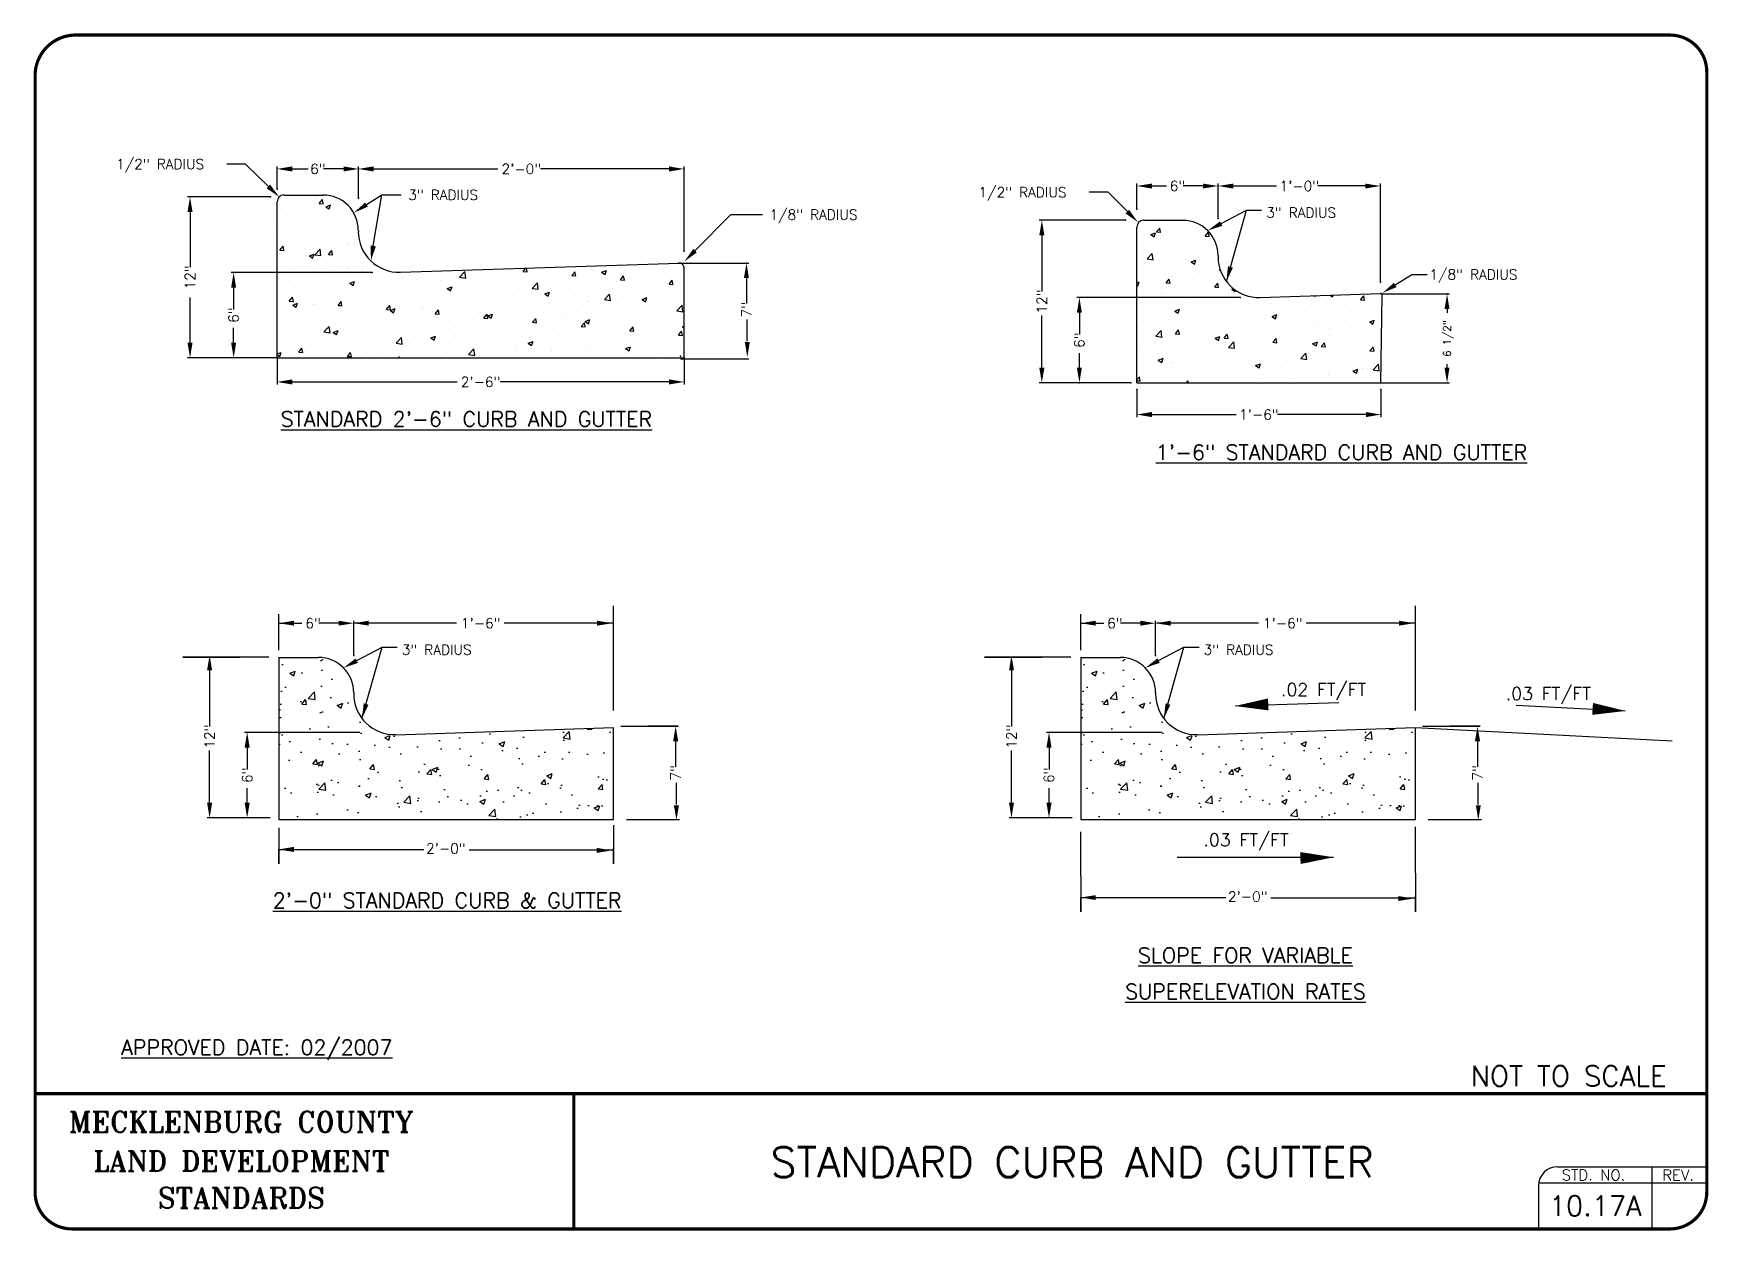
# Model space of a CAD drawing. Header units: feet. Extents: x 0 to 10.5, y 0 to 7.5.
import ezdxf
from ezdxf.enums import TextEntityAlignment as Align

# ---------------------------------------------------------------- set-up
doc = ezdxf.new("R2010")
doc.units = ezdxf.units.FT
doc.header["$LTSCALE"] = 0.5
doc.header["$MEASUREMENT"] = 0
doc.layers.get('0').update_dxf_attribs({"linetype": 'CONTINUOUS'})
doc.layers.add('BORDER', color=4, linetype='CONTINUOUS')
doc.layers.add('MECK-DETAIL', color=7, linetype='CONTINUOUS')
doc.styles.add('ROMANS', font='romans', dxfattribs={"height": 2})
doc.styles.add('ROMANT', font='romant')

# ---------------------------------------------------------------- blocks, each defined once
blk = doc.blocks.new('*X1')
at = {"color": 0}
for p, q in [((-38.171, -99.467), (-38.171, -99.467)), ((-38.137, -99.554), (-38.102, -99.541)), ((-38.124, -99.461), (-38.124, -99.461)), ((-38.113, -99.571), (-38.102, -99.541)), ((-38.094, -99.535), (-38.07, -99.506)), ((-38.094, -99.535), (-38.064, -99.537)), ((-38.065, -99.537), (-38.07, -99.506)), ((-37.994, -99.529), (-37.994, -99.529)), ((-37.857, -99.472), (-37.857, -99.472)), ((-37.736, -99.566), (-37.712, -99.537)), ((-37.706, -99.568), (-37.712, -99.537)), ((-38.137, -99.554), (-38.112, -99.571)), ((-38.113, -99.639), (-38.113, -99.639)), ((-38.069, -99.586), (-38.069, -99.586)), ((-38.062, -99.659), (-38.062, -99.659)), ((-37.874, -99.639), (-37.874, -99.639)), ((-37.816, -99.554), (-37.816, -99.554)), ((-37.797, -99.598), (-37.797, -99.598)), ((-37.795, -99.67), (-37.795, -99.67)), ((-37.736, -99.566), (-37.706, -99.569)), ((-38.166, -99.689), (-38.166, -99.689)), ((-38.165, -99.734), (-38.126, -99.693)), ((-38.165, -99.734), (-38.121, -99.74)), ((-38.121, -99.74), (-38.126, -99.693)), ((-38.075, -99.753), (-38.075, -99.753)), ((-37.839, -99.755), (-37.804, -99.742)), ((-37.839, -99.755), (-37.814, -99.772)), ((-37.823, -99.721), (-37.823, -99.721)), ((-37.814, -99.772), (-37.804, -99.742)), ((-37.803, -99.778), (-37.803, -99.778)), ((-38.24, -99.91), (-38.224, -99.903)), ((-38.234, -99.933), (-38.224, -99.903)), ((-38.159, -99.914), (-38.159, -99.914)), ((-38.025, -99.911), (-38.001, -99.882)), ((-38.025, -99.911), (-37.995, -99.913)), ((-37.995, -99.913), (-38.001, -99.882)), ((-37.975, -99.864), (-37.975, -99.864)), ((-37.928, -99.795), (-37.928, -99.795)), ((-37.829, -99.887), (-37.829, -99.887)), ((-37.683, -99.814), (-37.683, -99.814)), ((-37.666, -99.942), (-37.642, -99.913)), ((-37.637, -99.945), (-37.642, -99.913)), ((-37.632, -99.816), (-37.626, -99.811)), ((-37.632, -99.816), (-37.624, -99.818)), ((-38.24, -99.929), (-38.234, -99.933)), ((-38.081, -99.919), (-38.081, -99.919)), ((-38.06, -99.992), (-38.06, -99.992)), ((-38.054, -99.982), (-38.054, -99.982)), ((-37.935, -99.976), (-37.935, -99.976)), ((-37.892, -99.926), (-37.892, -99.926)), ((-37.787, -99.993), (-37.787, -99.993)), ((-37.745, -99.951), (-37.745, -99.951)), ((-37.666, -99.942), (-37.636, -99.945)), ((-37.625, -99.937), (-37.625, -99.937)), ((-37.575, -100.016), (-37.575, -100.016)), ((-37.54, -99.957), (-37.529, -99.952)), ((-37.54, -99.957), (-37.516, -99.974)), ((-37.52, -100.004), (-37.52, -100.004)), ((-37.516, -99.973), (-37.513, -99.965)), ((-37.12, -100.012), (-37.12, -100.012)), ((-36.986, -100.027), (-36.986, -100.027)), ((-36.941, -100.005), (-36.919, -100.007)), ((-36.931, -100.023), (-36.931, -100.023)), ((-36.919, -100.007), (-36.92, -100.005)), ((-36.815, -100.001), (-36.797, -100.014)), ((-36.806, -100.007), (-36.806, -100.007)), ((-36.797, -100.014), (-36.793, -100.001)), ((-36.719, -100.038), (-36.719, -100.038)), ((-36.59, -100.036), (-36.566, -100.007)), ((-36.59, -100.036), (-36.561, -100.039)), ((-36.561, -100.039), (-36.566, -100.007)), ((-38.087, -100.086), (-38.087, -100.086)), ((-37.995, -100.162), (-37.995, -100.162)), ((-37.961, -100.118), (-37.926, -100.105)), ((-37.961, -100.118), (-37.936, -100.135)), ((-37.936, -100.135), (-37.926, -100.105)), ((-37.877, -100.148), (-37.877, -100.148)), ((-37.835, -100.054), (-37.835, -100.054)), ((-37.704, -100.112), (-37.704, -100.112)), ((-37.561, -100.106), (-37.561, -100.106)), ((-37.436, -100.09), (-37.436, -100.09)), ((-37.412, -100.062), (-37.412, -100.062)), ((-37.324, -100.147), (-37.324, -100.147)), ((-37.247, -100.065), (-37.247, -100.065)), ((-37.242, -100.158), (-37.207, -100.145)), ((-37.242, -100.158), (-37.217, -100.175)), ((-37.217, -100.175), (-37.207, -100.145)), ((-37.072, -100.115), (-37.072, -100.115)), ((-37.001, -100.122), (-37.001, -100.122)), ((-36.812, -100.078), (-36.812, -100.078)), ((-36.709, -100.072), (-36.709, -100.072)), ((-36.555, -100.043), (-36.555, -100.043)), ((-36.452, -100.049), (-36.452, -100.049)), ((-38.192, -100.189), (-38.192, -100.189)), ((-38.099, -100.303), (-38.06, -100.263)), ((-38.093, -100.252), (-38.093, -100.252)), ((-38.066, -100.173), (-38.066, -100.173)), ((-38.055, -100.31), (-38.06, -100.263)), ((-37.992, -100.18), (-37.992, -100.18)), ((-37.956, -100.287), (-37.932, -100.258)), ((-37.956, -100.287), (-37.926, -100.289)), ((-37.926, -100.289), (-37.932, -100.258)), ((-37.875, -100.272), (-37.875, -100.272)), ((-37.841, -100.22), (-37.841, -100.22)), ((-37.725, -100.191), (-37.725, -100.191)), ((-37.584, -100.222), (-37.584, -100.222)), ((-37.581, -100.183), (-37.581, -100.183)), ((-37.568, -100.287), (-37.568, -100.287)), ((-37.458, -100.202), (-37.458, -100.202)), ((-37.378, -100.262), (-37.378, -100.262)), ((-37.292, -100.172), (-37.292, -100.172)), ((-37.191, -100.214), (-37.191, -100.214)), ((-37.078, -100.282), (-37.078, -100.282)), ((-37.062, -100.221), (-37.062, -100.221)), ((-36.937, -100.204), (-36.937, -100.204)), ((-36.924, -100.225), (-36.924, -100.225)), ((-36.818, -100.244), (-36.818, -100.244)), ((-36.748, -100.179), (-36.748, -100.179)), ((-36.657, -100.236), (-36.657, -100.236)), ((-36.561, -100.209), (-36.561, -100.209)), ((-36.523, -100.198), (-36.488, -100.185)), ((-36.523, -100.198), (-36.499, -100.215)), ((-36.518, -100.247), (-36.518, -100.247)), ((-36.499, -100.215), (-36.489, -100.185)), ((-38.198, -100.37), (-38.198, -100.37)), ((-38.167, -100.322), (-38.167, -100.322)), ((-38.099, -100.303), (-38.054, -100.31)), ((-38.009, -100.345), (-38.009, -100.345)), ((-37.847, -100.387), (-37.847, -100.387)), ((-37.693, -100.303), (-37.693, -100.303)), ((-37.662, -100.319), (-37.627, -100.306)), ((-37.662, -100.319), (-37.637, -100.336)), ((-37.637, -100.336), (-37.627, -100.306)), ((-37.597, -100.318), (-37.573, -100.289)), ((-37.597, -100.318), (-37.567, -100.321)), ((-37.587, -100.349), (-37.587, -100.349)), ((-37.567, -100.321), (-37.573, -100.289)), ((-37.565, -100.386), (-37.526, -100.346)), ((-37.565, -100.386), (-37.521, -100.393)), ((-37.521, -100.393), (-37.526, -100.346)), ((-37.393, -100.397), (-37.393, -100.397)), ((-37.33, -100.314), (-37.33, -100.314)), ((-37.238, -100.349), (-37.214, -100.321)), ((-37.238, -100.349), (-37.208, -100.352)), ((-37.209, -100.352), (-37.214, -100.321)), ((-37.101, -100.347), (-37.101, -100.347)), ((-37.069, -100.401), (-37.069, -100.401)), ((-36.944, -100.359), (-36.909, -100.346)), ((-36.944, -100.359), (-36.919, -100.376)), ((-36.919, -100.376), (-36.909, -100.346)), ((-36.88, -100.381), (-36.856, -100.352)), ((-36.88, -100.381), (-36.85, -100.383)), ((-36.879, -100.376), (-36.879, -100.376)), ((-36.85, -100.383), (-36.856, -100.352)), ((-36.824, -100.411), (-36.824, -100.411)), ((-36.81, -100.297), (-36.81, -100.297)), ((-36.568, -100.376), (-36.568, -100.376)), ((-36.564, -100.335), (-36.564, -100.335)), ((-36.521, -100.412), (-36.497, -100.384)), ((-36.521, -100.412), (-36.491, -100.415)), ((-36.491, -100.415), (-36.497, -100.383)), ((-36.438, -100.318), (-36.438, -100.318)), ((-38.099, -100.419), (-38.099, -100.419)), ((-38.089, -100.435), (-38.089, -100.435)), ((-38.082, -100.481), (-38.047, -100.467)), ((-38.082, -100.481), (-38.057, -100.497)), ((-38.057, -100.497), (-38.047, -100.467)), ((-37.983, -100.502), (-37.983, -100.502)), ((-37.976, -100.497), (-37.976, -100.497)), ((-37.824, -100.501), (-37.824, -100.501)), ((-37.822, -100.447), (-37.822, -100.447)), ((-37.717, -100.514), (-37.717, -100.514)), ((-37.699, -100.484), (-37.699, -100.484)), ((-37.684, -100.447), (-37.684, -100.447)), ((-37.593, -100.516), (-37.593, -100.516)), ((-37.555, -100.458), (-37.555, -100.458)), ((-37.51, -100.459), (-37.51, -100.459)), ((-37.45, -100.525), (-37.45, -100.525)), ((-37.364, -100.521), (-37.329, -100.507)), ((-37.364, -100.521), (-37.339, -100.537)), ((-37.339, -100.537), (-37.329, -100.507)), ((-37.337, -100.48), (-37.337, -100.48)), ((-37.288, -100.469), (-37.288, -100.469)), ((-37.194, -100.418), (-37.194, -100.418)), ((-37.084, -100.448), (-37.084, -100.448)), ((-37.032, -100.469), (-36.993, -100.428)), ((-37.032, -100.469), (-36.987, -100.476)), ((-37.021, -100.48), (-37.021, -100.48)), ((-36.987, -100.476), (-36.993, -100.428)), ((-36.754, -100.492), (-36.754, -100.492)), ((-36.695, -100.532), (-36.695, -100.532)), ((-36.57, -100.515), (-36.57, -100.515)), ((-36.498, -100.552), (-36.459, -100.511)), ((-36.487, -100.503), (-36.487, -100.503)), ((-36.454, -100.559), (-36.459, -100.511)), ((-38.24, -100.626), (-38.221, -100.603)), ((-38.24, -100.632), (-38.215, -100.634)), ((-38.215, -100.634), (-38.221, -100.603)), ((-38.14, -100.542), (-38.14, -100.542)), ((-38.105, -100.585), (-38.105, -100.585)), ((-37.874, -100.649), (-37.862, -100.634)), ((-37.86, -100.649), (-37.862, -100.634)), ((-37.853, -100.553), (-37.853, -100.553)), ((-37.343, -100.647), (-37.343, -100.647)), ((-37.325, -100.615), (-37.325, -100.615)), ((-37.2, -100.598), (-37.2, -100.598)), ((-37.183, -100.536), (-37.183, -100.536)), ((-37.122, -100.645), (-37.122, -100.645)), ((-37.09, -100.615), (-37.09, -100.615)), ((-37.011, -100.574), (-37.011, -100.574)), ((-36.916, -100.548), (-36.916, -100.548)), ((-36.83, -100.577), (-36.83, -100.577)), ((-36.83, -100.595), (-36.83, -100.595)), ((-36.649, -100.559), (-36.649, -100.559)), ((-36.645, -100.561), (-36.61, -100.547)), ((-36.645, -100.561), (-36.62, -100.577)), ((-36.62, -100.577), (-36.61, -100.547)), ((-36.574, -100.542), (-36.574, -100.542)), ((-36.539, -100.545), (-36.539, -100.545)), ((-36.498, -100.552), (-36.454, -100.559))]:
    blk.add_line(p, q, dxfattribs=at)
blk = doc.blocks.new('*X0')
at = {"color": 0}
for p, q in [((-38.215, -96.545), (-38.215, -96.545)), ((-38.082, -96.577), (-38.082, -96.577)), ((-37.957, -96.561), (-37.957, -96.561)), ((-37.948, -96.556), (-37.948, -96.556)), ((-37.932, -96.589), (-37.908, -96.56)), ((-37.902, -96.591), (-37.908, -96.56)), ((-38.216, -96.626), (-38.216, -96.626)), ((-37.967, -96.698), (-37.967, -96.698)), ((-37.96, -96.59), (-37.96, -96.59)), ((-37.932, -96.589), (-37.902, -96.591)), ((-37.883, -96.613), (-37.848, -96.6)), ((-37.883, -96.613), (-37.858, -96.63)), ((-37.858, -96.63), (-37.848, -96.6)), ((-38.222, -96.792), (-38.222, -96.792)), ((-38.214, -96.774), (-38.214, -96.774)), ((-38.088, -96.758), (-38.088, -96.758)), ((-38.046, -96.811), (-38.046, -96.811)), ((-37.966, -96.757), (-37.966, -96.757)), ((-37.899, -96.733), (-37.899, -96.733)), ((-37.779, -96.823), (-37.779, -96.823)), ((-37.713, -96.725), (-37.713, -96.725)), ((-38.221, -96.933), (-38.197, -96.905)), ((-38.221, -96.933), (-38.191, -96.936)), ((-38.207, -96.867), (-38.207, -96.867)), ((-38.192, -96.936), (-38.197, -96.904)), ((-38.031, -96.93), (-38.031, -96.93)), ((-37.972, -96.923), (-37.972, -96.923)), ((-37.963, -96.967), (-37.924, -96.927)), ((-37.94, -96.879), (-37.94, -96.879)), ((-37.919, -96.974), (-37.924, -96.927)), ((-37.863, -96.965), (-37.839, -96.936)), ((-37.833, -96.967), (-37.839, -96.936)), ((-37.719, -96.891), (-37.719, -96.891)), ((-37.715, -96.889), (-37.715, -96.889)), ((-37.696, -96.947), (-37.696, -96.947)), ((-37.673, -96.89), (-37.673, -96.89)), ((-38.228, -96.958), (-38.228, -96.958)), ((-38.22, -96.955), (-38.22, -96.955)), ((-38.145, -97.065), (-38.145, -97.065)), ((-38.004, -96.976), (-37.969, -96.963)), ((-38.004, -96.976), (-37.979, -96.993)), ((-37.988, -96.997), (-37.988, -96.997)), ((-37.98, -96.993), (-37.969, -96.963)), ((-37.963, -96.967), (-37.919, -96.974)), ((-37.878, -97.077), (-37.878, -97.077)), ((-37.863, -96.965), (-37.833, -96.967)), ((-37.725, -97.058), (-37.725, -97.058)), ((-37.721, -97.069), (-37.721, -97.069)), ((-37.576, -97.056), (-37.576, -97.056)), ((-37.532, -97.044), (-37.532, -97.044)), ((-36.546, -97.071), (-36.542, -97.073)), ((-36.542, -97.073), (-36.542, -97.07)), ((-36.428, -97.09), (-36.408, -97.066)), ((-36.398, -97.093), (-36.403, -97.066)), ((-36.403, -97.076), (-36.403, -97.076)), ((-35.43, -97.076), (-35.43, -97.076)), ((-38.235, -97.125), (-38.235, -97.125)), ((-38.162, -97.127), (-38.162, -97.127)), ((-38.16, -97.156), (-38.16, -97.156)), ((-37.978, -97.09), (-37.978, -97.09)), ((-37.868, -97.106), (-37.868, -97.106)), ((-37.846, -97.086), (-37.846, -97.086)), ((-37.706, -97.177), (-37.671, -97.164)), ((-37.706, -97.177), (-37.681, -97.194)), ((-37.681, -97.194), (-37.671, -97.164)), ((-37.611, -97.088), (-37.611, -97.088)), ((-37.472, -97.187), (-37.472, -97.187)), ((-37.348, -97.2), (-37.348, -97.2)), ((-37.344, -97.099), (-37.344, -97.099)), ((-37.222, -97.183), (-37.222, -97.183)), ((-37.215, -97.151), (-37.215, -97.151)), ((-37.094, -97.181), (-37.094, -97.181)), ((-37.077, -97.111), (-37.077, -97.111)), ((-37.033, -97.159), (-37.033, -97.159)), ((-36.962, -97.119), (-36.962, -97.119)), ((-36.896, -97.133), (-36.857, -97.092)), ((-36.896, -97.133), (-36.851, -97.14)), ((-36.851, -97.14), (-36.857, -97.092)), ((-36.81, -97.122), (-36.81, -97.122)), ((-36.802, -97.131), (-36.802, -97.131)), ((-36.717, -97.117), (-36.717, -97.117)), ((-36.703, -97.082), (-36.703, -97.082)), ((-36.592, -97.1), (-36.592, -97.1)), ((-36.544, -97.133), (-36.544, -97.133)), ((-36.511, -97.081), (-36.511, -97.081)), ((-36.428, -97.09), (-36.398, -97.093)), ((-36.362, -97.216), (-36.323, -97.175)), ((-36.318, -97.222), (-36.323, -97.175)), ((-36.277, -97.144), (-36.277, -97.144)), ((-36.199, -97.181), (-36.199, -97.181)), ((-36.07, -97.121), (-36.045, -97.093)), ((-36.07, -97.121), (-36.04, -97.124)), ((-36.04, -97.124), (-36.046, -97.093)), ((-36.01, -97.156), (-36.01, -97.156)), ((-35.94, -97.144), (-35.94, -97.144)), ((-35.904, -97.19), (-35.904, -97.19)), ((-35.849, -97.096), (-35.814, -97.083)), ((-35.849, -97.096), (-35.824, -97.113)), ((-35.824, -97.113), (-35.814, -97.083)), ((-35.743, -97.167), (-35.743, -97.167)), ((-35.711, -97.153), (-35.687, -97.124)), ((-35.711, -97.153), (-35.681, -97.155)), ((-35.681, -97.155), (-35.687, -97.124)), ((-35.683, -97.108), (-35.683, -97.108)), ((-35.588, -97.148), (-35.588, -97.148)), ((-35.476, -97.178), (-35.476, -97.178)), ((-35.463, -97.132), (-35.463, -97.132)), ((-35.365, -97.179), (-35.365, -97.179)), ((-35.352, -97.184), (-35.328, -97.156)), ((-35.352, -97.184), (-35.322, -97.187)), ((-35.323, -97.187), (-35.328, -97.155)), ((-35.274, -97.107), (-35.274, -97.107)), ((-38.241, -97.291), (-38.241, -97.291)), ((-38.152, -97.309), (-38.128, -97.281)), ((-38.152, -97.309), (-38.122, -97.312)), ((-38.122, -97.312), (-38.128, -97.281)), ((-37.984, -97.256), (-37.984, -97.256)), ((-37.978, -97.283), (-37.978, -97.283)), ((-37.853, -97.266), (-37.853, -97.266)), ((-37.793, -97.341), (-37.769, -97.312)), ((-37.764, -97.343), (-37.769, -97.312)), ((-37.731, -97.224), (-37.731, -97.224)), ((-37.677, -97.281), (-37.677, -97.281)), ((-37.663, -97.242), (-37.663, -97.242)), ((-37.385, -97.231), (-37.385, -97.231)), ((-37.221, -97.318), (-37.221, -97.318)), ((-36.987, -97.217), (-36.952, -97.204)), ((-36.987, -97.217), (-36.962, -97.234)), ((-36.968, -97.286), (-36.968, -97.286)), ((-36.963, -97.234), (-36.952, -97.204)), ((-36.849, -97.314), (-36.849, -97.314)), ((-36.724, -97.298), (-36.724, -97.298)), ((-36.709, -97.248), (-36.709, -97.248)), ((-36.534, -97.273), (-36.534, -97.273)), ((-36.452, -97.213), (-36.452, -97.213)), ((-36.362, -97.216), (-36.318, -97.222)), ((-36.269, -97.257), (-36.234, -97.244)), ((-36.269, -97.257), (-36.244, -97.274)), ((-36.244, -97.274), (-36.234, -97.244)), ((-36.218, -97.231), (-36.218, -97.231)), ((-36.093, -97.215), (-36.093, -97.215)), ((-35.948, -97.279), (-35.948, -97.279)), ((-35.946, -97.31), (-35.946, -97.31)), ((-35.829, -97.298), (-35.79, -97.258)), ((-35.829, -97.298), (-35.784, -97.305)), ((-35.784, -97.305), (-35.79, -97.258)), ((-35.689, -97.275), (-35.689, -97.275)), ((-35.657, -97.229), (-35.657, -97.229)), ((-35.55, -97.298), (-35.515, -97.284)), ((-35.55, -97.298), (-35.525, -97.314)), ((-35.525, -97.314), (-35.515, -97.284)), ((-35.437, -97.243), (-35.437, -97.243)), ((-35.405, -97.304), (-35.405, -97.304)), ((-35.245, -97.289), (-35.245, -97.289)), ((-38.137, -97.388), (-38.137, -97.388)), ((-38.126, -97.339), (-38.091, -97.325)), ((-38.126, -97.339), (-38.101, -97.355)), ((-38.101, -97.355), (-38.091, -97.325)), ((-37.99, -97.423), (-37.99, -97.423)), ((-37.975, -97.332), (-37.975, -97.332)), ((-37.969, -97.331), (-37.969, -97.331)), ((-37.87, -97.399), (-37.87, -97.399)), ((-37.795, -97.439), (-37.795, -97.439)), ((-37.793, -97.341), (-37.763, -97.343)), ((-37.737, -97.391), (-37.737, -97.391)), ((-37.709, -97.344), (-37.709, -97.344)), ((-37.603, -97.411), (-37.603, -97.411)), ((-37.479, -97.397), (-37.479, -97.397)), ((-37.478, -97.353), (-37.478, -97.353)), ((-37.442, -97.355), (-37.442, -97.355)), ((-37.435, -97.372), (-37.411, -97.343)), ((-37.435, -97.372), (-37.405, -97.375)), ((-37.405, -97.375), (-37.411, -97.343)), ((-37.407, -97.379), (-37.372, -97.365)), ((-37.407, -97.379), (-37.383, -97.395)), ((-37.383, -97.395), (-37.372, -97.365)), ((-37.354, -97.381), (-37.354, -97.381)), ((-37.336, -97.422), (-37.336, -97.422)), ((-37.175, -97.366), (-37.175, -97.366)), ((-37.165, -97.356), (-37.165, -97.356)), ((-37.076, -97.403), (-37.052, -97.375)), ((-37.076, -97.403), (-37.046, -97.406)), ((-37.069, -97.433), (-37.069, -97.433)), ((-37.046, -97.406), (-37.052, -97.375)), ((-36.908, -97.377), (-36.908, -97.377)), ((-36.823, -97.43), (-36.823, -97.43)), ((-36.802, -97.445), (-36.802, -97.445)), ((-36.717, -97.435), (-36.693, -97.406)), ((-36.717, -97.435), (-36.688, -97.437)), ((-36.715, -97.415), (-36.715, -97.415)), ((-36.688, -97.437), (-36.693, -97.406)), ((-36.689, -97.419), (-36.654, -97.405)), ((-36.689, -97.419), (-36.664, -97.436)), ((-36.664, -97.435), (-36.654, -97.405)), ((-36.641, -97.389), (-36.641, -97.389)), ((-36.531, -97.379), (-36.531, -97.379)), ((-36.458, -97.38), (-36.458, -97.38)), ((-36.374, -97.4), (-36.374, -97.4)), ((-36.359, -97.466), (-36.335, -97.437)), ((-36.35, -97.428), (-36.35, -97.428)), ((-36.329, -97.469), (-36.335, -97.437)), ((-36.24, -97.329), (-36.24, -97.329)), ((-36.225, -97.412), (-36.225, -97.412)), ((-36.206, -97.348), (-36.206, -97.348)), ((-36.12, -97.439), (-36.12, -97.439)), ((-36.107, -97.411), (-36.107, -97.411)), ((-36.035, -97.387), (-36.035, -97.387)), ((-35.97, -97.459), (-35.935, -97.445)), ((-35.945, -97.476), (-35.935, -97.445)), ((-35.84, -97.422), (-35.84, -97.422)), ((-35.828, -97.389), (-35.828, -97.389)), ((-35.72, -97.345), (-35.72, -97.345)), ((-35.695, -97.441), (-35.695, -97.441)), ((-35.595, -97.329), (-35.595, -97.329)), ((-35.573, -97.434), (-35.573, -97.434)), ((-35.537, -97.339), (-35.537, -97.339)), ((-35.443, -97.409), (-35.443, -97.409)), ((-35.306, -97.445), (-35.306, -97.445)), ((-35.295, -97.381), (-35.256, -97.34)), ((-35.295, -97.381), (-35.25, -97.388)), ((-35.251, -97.388), (-35.256, -97.34)), ((-38.109, -97.48), (-38.109, -97.48)), ((-37.984, -97.464), (-37.984, -97.464)), ((-37.897, -97.537), (-37.858, -97.496)), ((-37.897, -97.537), (-37.852, -97.544)), ((-37.852, -97.544), (-37.858, -97.496)), ((-37.828, -97.54), (-37.793, -97.527)), ((-37.828, -97.54), (-37.803, -97.557)), ((-37.803, -97.557), (-37.793, -97.526)), ((-37.743, -97.557), (-37.743, -97.557)), ((-37.484, -97.52), (-37.484, -97.52)), ((-37.406, -97.53), (-37.406, -97.53)), ((-37.296, -97.553), (-37.296, -97.553)), ((-37.227, -97.484), (-37.227, -97.484)), ((-37.115, -97.48), (-37.115, -97.48)), ((-37.109, -97.58), (-37.074, -97.567)), ((-37.084, -97.597), (-37.074, -97.567)), ((-36.98, -97.511), (-36.98, -97.511)), ((-36.975, -97.452), (-36.975, -97.452)), ((-36.855, -97.495), (-36.855, -97.495)), ((-36.703, -97.539), (-36.703, -97.539)), ((-36.666, -97.47), (-36.666, -97.47)), ((-36.535, -97.456), (-36.535, -97.456)), ((-36.464, -97.546), (-36.464, -97.546)), ((-36.412, -97.489), (-36.412, -97.489)), ((-36.359, -97.466), (-36.329, -97.469)), ((-36.269, -97.467), (-36.269, -97.467)), ((-36.212, -97.514), (-36.212, -97.514)), ((-36.002, -97.478), (-36.002, -97.478)), ((-36, -97.498), (-35.976, -97.469)), ((-36, -97.498), (-35.97, -97.5)), ((-35.97, -97.5), (-35.976, -97.469)), ((-35.97, -97.459), (-35.945, -97.476)), ((-35.952, -97.477), (-35.952, -97.477)), ((-35.851, -97.543), (-35.851, -97.543)), ((-35.735, -97.49), (-35.735, -97.49)), ((-35.726, -97.526), (-35.726, -97.526)), ((-35.642, -97.529), (-35.617, -97.5)), ((-35.642, -97.529), (-35.612, -97.532)), ((-35.637, -97.564), (-35.637, -97.564)), ((-35.612, -97.532), (-35.618, -97.5)), ((-35.537, -97.501), (-35.537, -97.501)), ((-35.468, -97.501), (-35.468, -97.501)), ((-35.346, -97.514), (-35.346, -97.514)), ((-35.283, -97.56), (-35.259, -97.532)), ((-35.283, -97.56), (-35.253, -97.563)), ((-35.253, -97.563), (-35.259, -97.532)), ((-35.252, -97.499), (-35.242, -97.495)), ((-35.252, -97.499), (-35.242, -97.506)), ((-38.242, -97.699), (-38.213, -97.688)), ((-38.241, -97.677), (-38.241, -97.677)), ((-38.223, -97.718), (-38.213, -97.688)), ((-38.116, -97.661), (-38.116, -97.661)), ((-38.083, -97.685), (-38.059, -97.657)), ((-38.083, -97.685), (-38.053, -97.688)), ((-38.075, -97.586), (-38.075, -97.586)), ((-38.053, -97.688), (-38.059, -97.657)), ((-37.996, -97.589), (-37.996, -97.589)), ((-37.989, -97.63), (-37.989, -97.63)), ((-37.926, -97.636), (-37.926, -97.636)), ((-37.808, -97.598), (-37.808, -97.598)), ((-37.724, -97.717), (-37.7, -97.688)), ((-37.694, -97.719), (-37.7, -97.688)), ((-37.698, -97.58), (-37.698, -97.58)), ((-37.611, -97.594), (-37.611, -97.594)), ((-37.578, -97.689), (-37.578, -97.689)), ((-37.541, -97.609), (-37.541, -97.609)), ((-37.49, -97.686), (-37.49, -97.686)), ((-37.485, -97.578), (-37.485, -97.578)), ((-37.363, -97.62), (-37.324, -97.579)), ((-37.363, -97.62), (-37.319, -97.627)), ((-37.319, -97.627), (-37.324, -97.579)), ((-37.286, -97.639), (-37.286, -97.639)), ((-37.274, -97.62), (-37.274, -97.62)), ((-37.233, -97.651), (-37.233, -97.651)), ((-37.109, -97.58), (-37.084, -97.597)), ((-37.007, -97.632), (-37.007, -97.632)), ((-36.995, -97.589), (-36.995, -97.589)), ((-36.987, -97.692), (-36.987, -97.692)), ((-36.981, -97.619), (-36.981, -97.619)), ((-36.83, -97.703), (-36.791, -97.662)), ((-36.797, -97.667), (-36.797, -97.667)), ((-36.785, -97.709), (-36.791, -97.662)), ((-36.74, -97.643), (-36.74, -97.643)), ((-36.721, -97.581), (-36.721, -97.581)), ((-36.482, -97.626), (-36.482, -97.626)), ((-36.473, -97.654), (-36.473, -97.654)), ((-36.39, -97.62), (-36.355, -97.607)), ((-36.39, -97.62), (-36.366, -97.637)), ((-36.366, -97.637), (-36.355, -97.607)), ((-36.356, -97.609), (-36.356, -97.609)), ((-36.221, -97.664), (-36.221, -97.664)), ((-36.218, -97.68), (-36.218, -97.68)), ((-36.207, -97.665), (-36.207, -97.665)), ((-36.167, -97.584), (-36.167, -97.584)), ((-35.958, -97.643), (-35.958, -97.643)), ((-35.94, -97.677), (-35.94, -97.677)), ((-35.929, -97.614), (-35.929, -97.614)), ((-35.701, -97.608), (-35.701, -97.608)), ((-35.673, -97.688), (-35.673, -97.688)), ((-35.672, -97.66), (-35.637, -97.647)), ((-35.672, -97.66), (-35.647, -97.677)), ((-35.647, -97.677), (-35.637, -97.647)), ((-35.449, -97.576), (-35.449, -97.576)), ((-35.352, -97.657), (-35.352, -97.657)), ((-38.242, -97.705), (-38.223, -97.718)), ((-37.75, -97.723), (-37.75, -97.723)), ((-37.724, -97.717), (-37.694, -97.719)), ((-37.348, -97.727), (-37.341, -97.719)), ((-37.34, -97.727), (-37.341, -97.719)), ((-37.112, -97.709), (-37.112, -97.709)), ((-36.83, -97.703), (-36.785, -97.71)), ((-36.512, -97.714), (-36.512, -97.714)), ((-36.47, -97.712), (-36.47, -97.712)), ((-35.858, -97.723), (-35.858, -97.723)), ((-35.668, -97.698), (-35.668, -97.698)), ((-35.406, -97.699), (-35.406, -97.699))]:
    blk.add_line(p, q, dxfattribs=at)
blk = doc.blocks.new('MECKCOUNTYSEAL2')
at = {"layer": 'BORDER', "color": 7, "const_width": 0.02}
blk.add_lwpolyline([(3.143, 0.85), (3.143, 0)], dxfattribs=at)
at = {"layer": 'BORDER', "color": 7, "style": 'ROMANT'}
for s, height, p in [('MECKLENBURG COUNTY', 0.12871, (1.054, 0.608)), ('LAND DEVELOPMENT', 0.12871, (1.054, 0.362)), ('STANDARDS', 0.1287, (1.054, 0.131))]:
    blk.add_text(s, height=height, dxfattribs=at).set_placement(p, align=Align.CENTER)

msp = doc.modelspace()

# ---------------------------------------------------------------- hatches: boundary and pattern name
at = {"layer": 'MECK-DETAIL'}
h = msp.add_hatch(dxfattribs=at)
h.set_pattern_fill('AR-CONC', scale=0.05, style=0)
h.set_pattern_definition([(50, (27.6103, 109.44524), (0.3586301, -0.0313761), [0.0375, -0.4125]), (355, (27.6103, 109.44524), (-0.0693757, 0.3760961), [0.03, -0.33]), (100.4514, (27.64018, 109.44262), (0.2892547, 0.3447198), [0.0318701, -0.350571]), (46.1842, (27.6103, 109.54524), (0.5336205, -0.0827595), [0.05625, -0.61875]), (96.6356, (27.65476, 109.53834), (0.4673314, 0.487059), [0.0478051, -0.5258565]), (351.1842, (27.6103, 109.54524), (0.467331, 0.4870593), [0.045, -0.495]), (21, (27.6603, 109.52024), (0.2984535, -0.20130945), [0.0375, -0.4125]), (326, (27.6603, 109.52024), (0.1216577, 0.362575), [0.03, -0.33]), (71.4514, (27.68516, 109.50346), (0.4201113, 0.1612652), [0.0318701, -0.350571]), (37.5, (27.61029, 109.44524), (0.00607993, 0.16644693), [0, -0.326, 0, -0.335, 0, -0.33125]), (7.5, (27.61029, 109.44524), (0.13153477, 0.19720586), [0, -0.191, 0, -0.3185, 0, -0.12625]), (327.5, (27.49879, 109.44524), (0.26691122, -0.01127744), [0, -0.125, 0, -0.39, 0, -0.5175]), (317.5, (27.4488, 109.44524), (0.2915931, 0.0500525), [0, -0.1625, 0, -0.259, 0, -0.3675])])
h.paths.add_polyline_path([(2.372, 3.103), (2.231, 3.099), (2.151, 3.123), (2.123, 3.143, -0.035374), (2.094, 3.164), (2.067, 3.183), (2.014, 3.263), (1.998, 3.332), (1.998, 3.405, 0.015389), (1.996, 3.419), (1.974, 3.472), (1.91, 3.544), (1.822, 3.586, 0.014831), (1.809, 3.589), (1.532, 3.589), (1.536, 2.581), (3.626, 2.573), (3.633, 3.073), (3.633, 3.151), (3.563, 3.149)])
h = msp.add_hatch(dxfattribs=at)
h.set_pattern_fill('AR-CONC', scale=0.05, style=0)
h.set_pattern_definition([(50, (32.64634, 109.44524), (0.3586301, -0.0313761), [0.0375, -0.4125]), (355, (32.64634, 109.44524), (-0.0693757, 0.3760961), [0.03, -0.33]), (100.4514, (32.67623, 109.44262), (0.2892547, 0.3447198), [0.0318701, -0.350571]), (46.1842, (32.64634, 109.54524), (0.5336205, -0.0827595), [0.05625, -0.61875]), (96.6356, (32.6908, 109.53834), (0.4673314, 0.487059), [0.0478051, -0.5258565]), (351.1842, (32.64634, 109.54524), (0.467331, 0.4870593), [0.045, -0.495]), (21, (32.69634, 109.52024), (0.2984535, -0.20130945), [0.0375, -0.4125]), (326, (32.69634, 109.52024), (0.1216577, 0.362575), [0.03, -0.33]), (71.4514, (32.7212, 109.50346), (0.4201113, 0.1612652), [0.0318701, -0.350571]), (37.5, (32.64634, 109.44524), (0.00607993, 0.16644693), [0, -0.326, 0, -0.335, 0, -0.33125]), (7.5, (32.64634, 109.44524), (0.13153477, 0.19720586), [0, -0.191, 0, -0.3185, 0, -0.12625]), (327.5, (32.53484, 109.44524), (0.26691122, -0.01127744), [0, -0.125, 0, -0.39, 0, -0.5175]), (317.5, (32.48484, 109.44524), (0.2915931, 0.0500525), [0, -0.1625, 0, -0.259, 0, -0.3675])])
h.paths.add_polyline_path([(7.408, 3.103), (7.267, 3.099), (7.187, 3.123), (7.16, 3.143, -0.035374), (7.13, 3.164), (7.103, 3.183), (7.05, 3.263), (7.034, 3.332), (7.034, 3.405, 0.015389), (7.032, 3.419), (7.01, 3.472), (6.946, 3.544), (6.858, 3.586, 0.014831), (6.845, 3.589), (6.568, 3.589), (6.572, 2.581), (8.662, 2.573), (8.669, 3.073), (8.669, 3.151), (8.599, 3.149)])

# ---------------------------------------------------------------- linework, layer by layer
at = {"layer": 'MECK-DETAIL', "color": 7}
for p, q in [((1.322, 6.689), (1.204, 6.689)), ((1.465, 6.549), (1.322, 6.689)), ((1.52, 5.473), (1.52, 6.453)), ((1.563, 6.495), (1.809, 6.495)), ((2.082, 6.435), (2.177, 6.496)), ((2.124, 6.176), (2.177, 6.496)), ((2.177, 6.496), (2.3, 6.496)), ((6.739, 6.513), (6.62, 6.513)), ((6.86, 6.391), (6.739, 6.513)), ((4.145, 6.146), (4.369, 6.372)), ((4.369, 6.372), (4.569, 6.372)), ((6.962, 6.337), (7.209, 6.337)), ((7.449, 6.316), (7.608, 6.4)), ((7.482, 5.952), (7.608, 6.4)), ((7.608, 6.4), (7.702, 6.4)), ((2.031, 6.273), (2.031, 6.266)), ((6.919, 5.315), (6.919, 6.294)), ((7.43, 6.115), (7.43, 6.107)), ((2.295, 6.01), (4.043, 6.068)), ((4.076, 5.473), (4.076, 6.037)), ((8.543, 5.93), (8.646, 5.996)), ((8.646, 5.996), (8.743, 5.996)), ((7.694, 5.852), (8.449, 5.877)), ((8.453, 5.315), (8.46, 5.866)), ((1.52, 5.473), (4.076, 5.473)), ((6.919, 5.315), (8.453, 5.315)), ((3.633, 3.257), (3.633, 3.915)), ((8.669, 3.257), (8.669, 3.915)), ((1.531, 3.636), (1.531, 3.861)), ((2.009, 3.807), (2.647, 3.807)), ((2.947, 3.807), (3.633, 3.807)), ((6.568, 3.636), (6.568, 3.861)), ((7.046, 3.807), (7.683, 3.807)), ((7.983, 3.807), (8.669, 3.807)), ((1.468, 3.591), (0.927, 3.591)), ((0.927, 3.591), (1.288, 3.591)), ((1.531, 3.591), (1.531, 2.573)), ((1.531, 3.59), (1.531, 2.573)), ((1.533, 3.59), (1.78, 3.59)), ((2.02, 3.57), (2.179, 3.654)), ((2.053, 3.206), (2.179, 3.654)), ((2.179, 3.654), (2.274, 3.654)), ((6.504, 3.591), (5.963, 3.591)), ((5.963, 3.591), (6.324, 3.591)), ((6.567, 3.59), (6.567, 2.573)), ((6.568, 3.591), (6.568, 2.573)), ((6.569, 3.59), (6.816, 3.59)), ((7.056, 3.57), (7.215, 3.654)), ((7.089, 3.206), (7.215, 3.654)), ((7.215, 3.654), (7.31, 3.654)), ((2.001, 3.369), (2.001, 3.361)), ((7.037, 3.369), (7.037, 3.361)), ((7.538, 3.286), (8.188, 3.307)), ((9.302, 3.29), (9.987, 3.254)), ((3.678, 3.158), (4.039, 3.158)), ((4.039, 3.158), (3.85, 3.158)), ((8.714, 3.158), (9.075, 3.158)), ((9.075, 3.158), (8.886, 3.158)), ((2.265, 3.105), (3.633, 3.151)), ((3.633, 2.573), (3.633, 3.151)), ((7.301, 3.105), (8.669, 3.151)), ((8.669, 2.573), (8.669, 3.151)), ((8.669, 3.151), (10.281, 3.066)), ((1.477, 2.582), (1.08, 2.582)), ((1.531, 2.573), (3.633, 2.573)), ((3.633, 2.537), (3.633, 2.294)), ((3.714, 2.573), (4.048, 2.573)), ((6.513, 2.582), (6.117, 2.582)), ((6.568, 2.573), (8.669, 2.573)), ((8.669, 2.235), (8.669, 2.526)), ((8.75, 2.573), (9.084, 2.573)), ((1.531, 2.519), (1.531, 2.294)), ((6.568, 2.217), (6.568, 2.494)), ((1.531, 2.294), (1.531, 2.384)), ((1.531, 2.384), (2.442, 2.384)), ((3.635, 2.379), (2.726, 2.379)), ((3.633, 2.294), (3.633, 2.393)), ((7.173, 2.336), (8.155, 2.336)), ((6.568, 2.217), (6.568, 1.992)), ((8.669, 2.235), (8.669, 1.992)), ((6.568, 2.082), (7.478, 2.082)), ((6.568, 1.992), (6.568, 2.082)), ((8.671, 2.077), (7.762, 2.077)), ((8.669, 1.992), (8.669, 2.091)), ((9.562, 0.391), (10.504, 0.391)), ((10.153, 0.391), (10.153, 0)), ((9.442, 0.289), (10.499, 0.289)), ((9.442, 0.271), (9.442, 0))]:
    msp.add_line(p, q, dxfattribs=at)
at = {"layer": 'MECK-DETAIL', "color": 7, "linetype": 'ByBlock'}
for p, q in [((1.52, 6.535), (1.52, 6.675)), ((1.615, 6.659), (1.715, 6.659)), ((1.937, 6.659), (1.812, 6.659)), ((2.031, 6.477), (2.031, 6.675)), ((2.031, 6.477), (2.031, 6.675)), ((2.126, 6.659), (2.907, 6.659)), ((3.981, 6.659), (3.175, 6.659)), ((4.076, 6.143), (4.076, 6.675)), ((6.919, 6.409), (6.919, 6.567)), ((7.014, 6.552), (7.105, 6.552)), ((7.335, 6.552), (7.211, 6.552)), ((7.43, 6.35), (7.43, 6.567)), ((7.43, 6.35), (7.43, 6.567)), ((7.525, 6.552), (7.797, 6.552)), ((8.354, 6.552), (8.057, 6.552)), ((8.449, 5.949), (8.449, 6.567)), ((1.477, 6.483), (0.957, 6.483)), ((0.973, 6.388), (0.973, 6.041)), ((6.848, 6.337), (6.307, 6.337)), ((6.323, 6.242), (6.323, 5.889)), ((2.115, 6.008), (1.231, 6.008)), ((4.045, 6.068), (4.483, 6.068)), ((1.247, 5.913), (1.247, 5.777)), ((4.468, 5.974), (4.468, 5.813)), ((0.973, 5.568), (0.973, 5.852)), ((7.566, 5.852), (6.543, 5.852)), ((8.459, 5.874), (8.883, 5.874)), ((4.473, 5.577), (4.473, 5.713)), ((6.323, 5.41), (6.323, 5.738)), ((6.559, 5.757), (6.559, 5.619)), ((8.868, 5.779), (8.868, 5.755)), ((1.247, 5.568), (1.247, 5.66)), ((1.519, 5.473), (0.957, 5.473)), ((1.517, 5.473), (1.231, 5.473)), ((1.52, 5.472), (1.52, 5.305)), ((4.076, 5.472), (4.076, 5.305)), ((6.559, 5.41), (6.559, 5.501)), ((4.054, 5.467), (4.483, 5.467)), ((8.868, 5.41), (8.868, 5.433)), ((1.615, 5.321), (2.651, 5.321)), ((3.981, 5.321), (2.92, 5.321)), ((6.557, 5.315), (6.307, 5.315)), ((6.879, 5.315), (6.543, 5.315)), ((6.919, 5.271), (6.919, 5.1)), ((8.453, 5.271), (8.453, 5.1)), ((8.454, 5.315), (8.883, 5.315)), ((7.014, 5.116), (7.544, 5.116)), ((8.358, 5.116), (7.803, 5.116)), ((1.531, 3.805), (1.676, 3.805)), ((1.906, 3.805), (1.782, 3.805)), ((2.001, 3.603), (2.001, 3.821)), ((2.001, 3.603), (2.001, 3.821)), ((6.568, 3.805), (6.712, 3.805)), ((6.942, 3.805), (6.818, 3.805)), ((7.037, 3.603), (7.037, 3.821)), ((7.037, 3.603), (7.037, 3.821)), ((1.096, 3.509), (1.096, 3.156)), ((6.132, 3.509), (6.132, 3.156)), ((2.04, 3.119), (1.316, 3.119)), ((4.023, 3.064), (4.023, 2.903)), ((7.076, 3.119), (6.352, 3.119)), ((9.059, 3.064), (9.059, 2.903)), ((1.096, 2.677), (1.096, 3.005)), ((1.332, 3.024), (1.332, 2.887)), ((6.132, 2.677), (6.132, 3.005)), ((6.368, 3.024), (6.368, 2.887)), ((1.332, 2.677), (1.332, 2.769)), ((4.028, 2.667), (4.028, 2.803)), ((6.368, 2.677), (6.368, 2.769)), ((9.064, 2.667), (9.064, 2.803))]:
    msp.add_line(p, q, dxfattribs=at)
at = {"layer": 'MECK-DETAIL', "color": 7, "const_width": 0.02}
msp.add_lwpolyline([(0.244, 7.5), (10.269, 7.5, -0.414215), (10.499, 7.27), (10.499, 0.23, -0.414214), (10.269, 0), (0.23, 0, -0.414214), (0, 0.23), (0, 7.245, -0.401569), (0.244, 7.5, -0.650938)], format="xyb", dxfattribs=at)
at = {"layer": 'MECK-DETAIL', "color": 7}
for points in [[(7.536, 3.285, 0, 0.075, 0), (7.745, 3.295, 0.075, 0.075, 0)], [(9.99, 3.254, 0, 0.075, 0), (9.782, 3.267, 0.075, 0.075, 0)], [(8.155, 2.335, 0, 0.075, 0), (7.947, 2.33, 0.075, 0.075, 0)]]:
    msp.add_lwpolyline(points, format="xyseb", dxfattribs=at)
at = {"layer": 'MECK-DETAIL', "color": 7, "const_width": 0.02}
msp.add_lwpolyline([(0.002, 0.85), (10.5, 0.85)], dxfattribs=at)
at = {"layer": 'MECK-DETAIL', "color": 7}
for centre, radius, start, end in [((1.563, 6.453), 0.0426, 90, 180), ((1.809, 6.274), 0.221, 359.8816, 90), ((6.962, 6.294), 0.0426, 90, 180), ((7.209, 6.115), 0.221, 359.8816, 90), ((2.286, 6.266), 0.256, 179.8816, 271.9092), ((7.686, 6.107), 0.256, 179.8816, 271.9092), ((4.044, 6.037), 0.0316, 0, 91.9092), ((8.45, 5.866), 0.0106, 359.2062, 91.9092), ((1.78, 3.369), 0.221, 359.8816, 90), ((6.816, 3.369), 0.221, 359.8816, 90), ((2.257, 3.361), 0.256, 179.8816, 271.9092), ((7.293, 3.361), 0.256, 179.8816, 271.9092), ((9.562, 0.271), 0.12, 90, 180)]:
    msp.add_arc(centre, radius, start, end, dxfattribs=at)
at = {"layer": 'MECK-DETAIL', "color": 7, "linetype": 'ByBlock'}
for p in [(2.031, 6.659), (4.076, 6.659), (1.52, 6.533), (7.43, 6.552), (8.449, 6.552), (0.973, 6.483), (1.479, 6.483), (2.031, 6.476), (2.031, 6.476), (6.323, 6.337), (6.849, 6.337), (6.919, 6.407), (7.43, 6.348), (7.43, 6.348), (4.076, 6.142), (1.247, 6.008), (2.116, 6.008), (4.043, 6.068), (4.468, 6.068), (8.449, 5.947), (6.559, 5.852), (7.568, 5.852), (8.457, 5.874), (8.868, 5.874), (1.519, 5.473), (1.52, 5.473), (1.52, 5.473), (4.053, 5.482), (4.076, 5.473), (4.076, 5.321), (6.559, 5.315), (6.881, 5.315), (6.919, 5.273), (8.453, 5.315), (8.453, 5.273), (8.453, 5.116), (2.001, 3.805), (7.037, 3.805), (2.001, 3.602), (2.001, 3.602), (7.037, 3.602), (7.037, 3.602), (1.332, 3.119), (6.368, 3.119)]:
    msp.add_point(p, dxfattribs=at)
for points in [[(1.615, 6.675), (1.615, 6.643), (1.52, 6.659)], [(1.937, 6.675), (1.937, 6.643), (2.031, 6.659)], [(2.126, 6.675), (2.126, 6.643), (2.031, 6.659)], [(3.981, 6.675), (3.981, 6.643), (4.076, 6.659)], [(7.014, 6.567), (7.014, 6.536), (6.919, 6.552)], [(7.335, 6.567), (7.335, 6.536), (7.43, 6.552)], [(7.525, 6.567), (7.525, 6.536), (7.43, 6.552)], [(8.354, 6.567), (8.354, 6.536), (8.449, 6.552)], [(0.957, 6.388), (0.989, 6.388), (0.973, 6.483)], [(6.307, 6.242), (6.339, 6.242), (6.323, 6.337)], [(1.231, 5.913), (1.263, 5.913), (1.247, 6.008)], [(4.452, 5.974), (4.483, 5.974), (4.468, 6.068)], [(6.543, 5.757), (6.574, 5.757), (6.559, 5.852)], [(8.852, 5.779), (8.883, 5.779), (8.868, 5.874)], [(0.957, 5.568), (0.989, 5.568), (0.973, 5.473)], [(1.231, 5.568), (1.263, 5.568), (1.247, 5.473)], [(4.457, 5.572), (4.489, 5.572), (4.473, 5.477)], [(6.307, 5.41), (6.339, 5.41), (6.323, 5.315)], [(6.543, 5.41), (6.574, 5.41), (6.559, 5.315)], [(8.852, 5.41), (8.883, 5.41), (8.868, 5.315)], [(1.615, 5.337), (1.615, 5.305), (1.52, 5.321)], [(3.981, 5.337), (3.981, 5.305), (4.076, 5.321)], [(7.014, 5.132), (7.014, 5.1), (6.919, 5.116)], [(8.358, 5.132), (8.358, 5.1), (8.453, 5.116)], [(1.626, 3.821), (1.626, 3.79), (1.531, 3.805)], [(1.906, 3.821), (1.906, 3.79), (2.001, 3.805)], [(2.096, 3.821), (2.096, 3.79), (2.001, 3.805)], [(3.53, 3.821), (3.53, 3.79), (3.625, 3.805)], [(6.662, 3.821), (6.662, 3.79), (6.567, 3.805)], [(6.942, 3.821), (6.942, 3.79), (7.037, 3.805)], [(7.132, 3.821), (7.132, 3.79), (7.037, 3.805)], [(8.566, 3.821), (8.566, 3.79), (8.661, 3.805)], [(1.08, 3.509), (1.112, 3.509), (1.096, 3.604)], [(6.117, 3.509), (6.148, 3.509), (6.132, 3.604)], [(4.007, 3.064), (4.039, 3.064), (4.023, 3.158)], [(9.043, 3.064), (9.075, 3.064), (9.059, 3.158)], [(1.316, 3.024), (1.348, 3.024), (1.332, 3.119)], [(6.352, 3.024), (6.384, 3.024), (6.368, 3.119)], [(1.08, 2.677), (1.112, 2.677), (1.096, 2.582)], [(1.316, 2.677), (1.348, 2.677), (1.332, 2.582)], [(4.012, 2.662), (4.044, 2.662), (4.028, 2.567)], [(6.117, 2.677), (6.148, 2.677), (6.132, 2.582)], [(6.352, 2.677), (6.384, 2.677), (6.368, 2.582)], [(9.049, 2.662), (9.08, 2.662), (9.064, 2.567)], [(1.626, 2.4), (1.626, 2.368), (1.531, 2.384)], [(3.526, 2.394), (3.526, 2.362), (3.621, 2.378)], [(6.662, 2.097), (6.662, 2.066), (6.568, 2.082)], [(8.562, 2.091), (8.562, 2.06), (8.657, 2.076)]]:
    msp.add_solid(points, dxfattribs=at)
at = {"layer": 'MECK-DETAIL', "color": 7}
for points in [[(1.476, 6.561), (1.454, 6.538), (1.533, 6.483)], [(2.09, 6.422), (2.073, 6.448), (2.002, 6.384)], [(6.871, 6.402), (6.848, 6.38), (6.927, 6.324)], [(7.457, 6.302), (7.442, 6.33), (7.365, 6.272)], [(2.14, 6.173), (2.108, 6.178), (2.109, 6.082)], [(4.156, 6.134), (4.134, 6.157), (4.078, 6.078)], [(7.523, 6.039), (7.492, 6.048), (7.482, 5.952)], [(8.551, 5.917), (8.534, 5.944), (8.463, 5.88)], [(2.028, 3.556), (2.013, 3.584), (1.937, 3.525)], [(7.064, 3.556), (7.049, 3.584), (6.973, 3.525)], [(2.094, 3.293), (2.064, 3.302), (2.053, 3.206)], [(7.13, 3.293), (7.1, 3.302), (7.089, 3.206)]]:
    msp.add_solid(points, dxfattribs=at)

# ---------------------------------------------------------------- block references
at = {"layer": 'MECK-DETAIL', "color": 7, "xscale": 0.8517590378671365, "yscale": 0.85175903786714, "zscale": 0.8517590378671368}
for name, p in [('*X0', (34.093, 88.713)), ('*X1', (39.491, 91.043))]:
    msp.add_blockref(name, p, dxfattribs=at)
at = {"layer": 'MECK-DETAIL', "ltscale": 0.1}
msp.add_blockref('MECKCOUNTYSEAL2', (0.241, 0), dxfattribs=at)

# ---------------------------------------------------------------- texts
at = {"layer": 'MECK-DETAIL', "color": 7, "style": 'ROMANS'}
for s, height, p in [('1/2" RADIUS', 0.06323, (0.509, 6.658)), ('1/2" RADIUS', 0.06323, (5.925, 6.481)), ('3" RADIUS', 0.0632, (7.732, 6.353)), ('1/8" RADIUS', 0.06323, (8.757, 5.964)), ('3" RADIUS', 0.0632, (2.303, 3.607)), ('3" RADIUS', 0.0632, (7.339, 3.607)), ('NOT TO SCALE', 0.1275, (9.017, 0.896)), ('STD. NO.', 0.068, (9.588, 0.305)), ('REV.', 0.068, (10.22, 0.304))]:
    msp.add_text(s, height=height, dxfattribs=at).set_placement(p)
at = {"layer": 'MECK-DETAIL', "color": 7, "linetype": 'ByBlock', "style": 'ROMANS'}
for s, height, p in [('6"', 0.0632, (1.776, 6.659)), ('2\'-0"', 0.0632, (3.054, 6.659)), ('6"', 0.0632, (7.175, 6.552)), ('1\'-0"', 0.0632, (7.94, 6.552)), ('2\'-6"', 0.0632, (2.798, 5.321)), ('1\'-6"', 0.0632, (7.686, 5.116)), ('6"', 0.0632, (1.746, 3.805)), ('1\'-6"', 0.0632, (2.799, 3.805)), ('6"', 0.0632, (6.782, 3.805)), ('1\'-6"', 0.0632, (7.836, 3.805)), ('.02 FT/FT', 0.08, (8.092, 3.388)), ('.03 FT/FT', 0.08, (9.504, 3.363)), ('2\'-0"', 0.0632, (2.58, 2.39)), ('.03 FT/FT', 0.08, (7.605, 2.444)), ('2\'-0"', 0.0632, (7.616, 2.088))]:
    msp.add_text(s, height=height, dxfattribs=at).set_placement(p, align=Align.MIDDLE_CENTER)
at = {"layer": 'MECK-DETAIL', "color": 7, "style": 'ROMANS'}
msp.add_text(' 3" RADIUS', height=0.0632, dxfattribs=at).set_placement((2.3, 6.496), align=Align.MIDDLE_LEFT)
msp.add_text(' 1/8" RADIUS', height=0.06323, rotation=360, dxfattribs=at).set_placement((4.569, 6.372), align=Align.MIDDLE_LEFT)
at = {"layer": 'MECK-DETAIL', "color": 7, "linetype": 'ByBlock', "style": 'ROMANS'}
for s, height, p in [('12"', 0.0632, (0.973, 5.978)), ('7"', 0.0632, (4.468, 5.775)), ('12"', 0.0632, (6.323, 5.826)), ('6"', 0.0632, (1.247, 5.741)), ('6 1/2"', 0.0474, (8.868, 5.594)), ('6"', 0.0632, (6.559, 5.583)), ('12"', 0.0632, (1.096, 3.093)), ('12"', 0.0632, (6.132, 3.093)), ('6"', 0.0632, (1.332, 2.85)), ('7"', 0.0632, (4.023, 2.865)), ('6"', 0.0632, (6.368, 2.85)), ('7"', 0.0632, (9.059, 2.865))]:
    msp.add_text(s, height=height, rotation=90, dxfattribs=at).set_placement(p, align=Align.MIDDLE_CENTER)
at = {"layer": 'MECK-DETAIL', "color": 7, "style": 'ROMANS'}
for s, p in [('%%USTANDARD 2\'-6" CURB AND GUTTER', (2.709, 5.04)), ('%%U1\'-6" STANDARD CURB AND GUTTER', (8.205, 4.831)), ('%%U2\'-0" STANDARD CURB & GUTTER', (2.588, 2.016)), ('%%USLOPE FOR VARIABLE', (7.602, 1.671)), ('%%USUPERELEVATION RATES', (7.602, 1.444)), ('%%UAPPROVED DATE: 02/2007', (1.393, 1.093))]:
    msp.add_text(s, height=0.09485, dxfattribs=at).set_placement(p, align=Align.CENTER)
msp.add_text('STANDARD CURB AND GUTTER', height=0.18969, dxfattribs=at).set_placement((6.513, 0.419), align=Align.MIDDLE)
msp.add_text('10.17A', height=0.1255, dxfattribs=at).set_placement((9.798, 0.145), align=Align.MIDDLE_CENTER)

doc.saveas('drawing.dxf')
